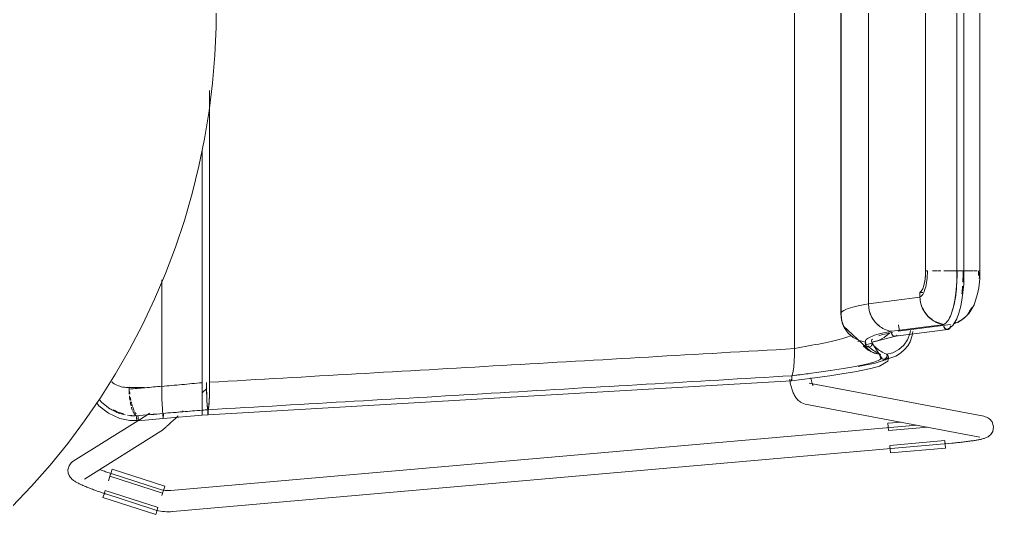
# Model space of a CAD drawing. Header units: millimetres. Extents: x 79795 to 317870, y -36033 to 97293.
# Drawn here: x 157570 to 158124, y 31024 to 31306 of the extents above; entities that cross this region are included whole.
import ezdxf

# ---------------------------------------------------------------- set-up
doc = ezdxf.new("R2010")
doc.units = ezdxf.units.MM
doc.header["$MEASUREMENT"] = 0
doc.layers.add('I-FURN', color=8, linetype='CONTINUOUS', lineweight=9)

msp = doc.modelspace()

# ---------------------------------------------------------------- linework, layer by layer
at = {"layer": 'I-FURN'}
for p, q in [((158010.79, 31118.45), (158010.79, 31501.85)), ((158010.79, 31501.85), (158010.79, 31118.45)), ((158037.14, 31482.01), (158037.14, 31177.21)), ((158037.29, 31137.76), (158037.29, 31482.55)), ((158037.29, 31482.55), (158037.29, 31137.76)), ((158052.89, 31143.8), (158052.89, 31476.51)), ((158052.89, 31476.51), (158052.89, 31143.8)), ((158085.35, 31457.58), (158085.35, 31162.73)), ((158085.41, 31162.73), (158085.41, 31457.58)), ((158103.25, 31457.58), (158103.25, 31162.73)), ((158107.22, 31162.73), (158107.22, 31457.58)), ((158116.25, 31162.73), (158116.25, 31457.58)), ((157681.66, 31301.52), (157681.75, 31310.15)), ((157680.99, 31285.53), (157681.66, 31301.52)), ((157679.69, 31269.59), (157680.99, 31285.53)), ((157677.75, 31253.71), (157679.69, 31269.59)), ((157678.05, 31099.2), (157678.05, 31265.47)), ((157678.05, 31265.47), (157678.05, 31099.2)), ((157675.17, 31237.91), (157677.75, 31253.71)), ((157671.97, 31222.24), (157675.17, 31237.91)), ((157673.74, 31098.94), (157673.74, 31231.77)), ((157673.74, 31231.77), (157673.74, 31098.94)), ((157668.14, 31206.71), (157671.97, 31222.24)), ((157663.7, 31191.34), (157668.14, 31206.71)), ((157658.64, 31176.16), (157663.7, 31191.34)), ((157652.98, 31161.19), (157658.64, 31176.16)), ((158037.14, 31177.21), (158037.14, 31138.3)), ((158085.35, 31162.73), (158085.25, 31159.69)), ((158091.73, 31162.73), (158089.27, 31162.73)), ((158094.09, 31162.73), (158092.25, 31162.73)), ((158099.28, 31162.73), (158095.72, 31162.73)), ((158099.47, 31162.73), (158103.28, 31162.73)), ((158103.28, 31162.73), (158099.47, 31162.73)), ((158103.18, 31156.5), (158103.25, 31162.73)), ((158103.37, 31162.73), (158103.59, 31162.73)), ((158107.22, 31162.73), (158103.37, 31162.73)), ((158103.59, 31162.73), (158103.92, 31162.73)), ((158103.92, 31162.73), (158104.34, 31162.73)), ((158104.34, 31162.73), (158104.81, 31162.73)), ((158104.81, 31162.73), (158105.31, 31162.73)), ((158105.31, 31162.73), (158105.8, 31162.73)), ((158105.8, 31162.73), (158106.26, 31162.73)), ((158106.26, 31162.73), (158106.65, 31162.73)), ((158106.65, 31162.73), (158106.95, 31162.73)), ((158106.95, 31162.73), (158107.15, 31162.73)), ((158106.97, 31162.73), (158110, 31162.73)), ((158109.99, 31162.73), (158106.97, 31162.73)), ((158107.07, 31155.17), (158107.22, 31162.73)), ((158107.15, 31162.73), (158107.22, 31162.73)), ((158112.73, 31162.73), (158110.16, 31162.73)), ((158114.76, 31162.73), (158113.01, 31162.73)), ((158116.24, 31162.73), (158115.95, 31162.73)), ((158116.08, 31162.73), (158116.25, 31162.73)), ((158116.17, 31158.21), (158116.25, 31162.73)), ((157646.72, 31146.47), (157652.98, 31161.19)), ((157650.77, 31157.55), (157650.77, 31096.99)), ((157650.77, 31096.99), (157650.77, 31157.55)), ((158084.93, 31156.84), (158084.42, 31154.35)), ((158085.25, 31159.69), (158084.93, 31156.84)), ((158102.64, 31149.94), (158103.18, 31156.5)), ((158115.65, 31153), (158116.17, 31158.21)), ((158082.96, 31151.01), (158082.1, 31150.37)), ((158083.75, 31152.36), (158082.96, 31151.01)), ((158084.42, 31154.35), (158083.75, 31152.36)), ((158106.27, 31147.28), (158107.07, 31155.17)), ((158115, 31149.5), (158115.65, 31153)), ((157639.89, 31132), (157646.72, 31146.47)), ((158082.16, 31147.66), (158052.89, 31143.8)), ((158082.1, 31150.37), (158083.76, 31150.37)), ((158082.1, 31150.37), (158082.16, 31147.66)), ((158101.08, 31141.49), (158102.05, 31145.93)), ((158102.05, 31145.93), (158102.64, 31149.94)), ((158105.4, 31142.56), (158106.27, 31147.28)), ((158112.98, 31143.35), (158115, 31149.5)), ((158052.89, 31143.8), (158053.36, 31140.03)), ((158053.36, 31140.03), (158054.68, 31136.48)), ((158099.99, 31138.06), (158101.08, 31141.49)), ((158104.32, 31138.52), (158105.4, 31142.56)), ((158110.11, 31138.64), (158112.98, 31143.35)), ((158037.58, 31134.55), (158037.14, 31138.3)), ((158037.77, 31133.97), (158037.29, 31137.76)), ((158037.29, 31137.76), (158037.76, 31133.97)), ((158039.3, 31130.09), (158037.58, 31134.55)), ((158054.68, 31136.48), (158056.76, 31133.37)), ((158100.83, 31131.52), (158103.13, 31135.35)), ((158103.13, 31135.35), (158104.32, 31138.52)), ((158103.94, 31133.66), (158106.21, 31134.99)), ((158106.21, 31134.99), (158108.28, 31136.66)), ((158108.28, 31136.66), (158110.11, 31138.64)), ((157632.48, 31117.82), (157639.89, 31132)), ((158037.76, 31133.97), (158039.12, 31130.4)), ((158039.13, 31130.4), (158037.77, 31133.97)), ((158038.71, 31131.19), (158038, 31133.11)), ((158054.4, 31116.58), (158038.71, 31131.19)), ((158039.12, 31130.4), (158041.3, 31127.26)), ((158041.3, 31127.27), (158039.13, 31130.4)), ((158056.76, 31133.37), (158059.5, 31130.88)), ((158066.26, 31128.25), (158095.96, 31132.09)), ((158097.95, 31129.27), (158068.17, 31125.42)), ((158099.5, 31132.11), (158069.81, 31128.27)), ((158070.59, 31128.39), (158069.9, 31131.88)), ((158076.87, 31128.62), (158076.5, 31126.88)), ((158076.51, 31126.87), (158076.87, 31128.61)), ((158093.54, 31131.34), (158095.97, 31131.66)), ((158098.44, 31129.63), (158100.83, 31131.52)), ((158044.18, 31124.76), (158041.3, 31127.27)), ((158041.3, 31127.26), (158044.17, 31124.76)), ((158044.17, 31124.76), (158047.56, 31123)), ((158047.56, 31123.01), (158044.18, 31124.76)), ((158047.56, 31123), (158051.28, 31122.11)), ((158051.31, 31120.3), (158051.26, 31123.18)), ((158054.79, 31122.11), (158058.5, 31123)), ((158068.25, 31125.43), (158056.63, 31122.47)), ((158058.5, 31123), (158061.9, 31124.76)), ((158061.9, 31124.76), (158064.77, 31127.26)), ((158066.11, 31127.78), (158066.07, 31127.28)), ((158066.07, 31127.28), (158066.15, 31126.79)), ((158066.15, 31126.79), (158066.34, 31126.34)), ((158066.34, 31126.34), (158066.64, 31125.96)), ((158066.64, 31125.96), (158067.03, 31125.66)), ((158067.03, 31125.66), (158067.47, 31125.47)), ((158067.47, 31125.47), (158067.94, 31125.41)), ((158067.94, 31125.41), (158068.41, 31125.47)), ((158068.41, 31125.47), (158068.85, 31125.66)), ((158068.85, 31125.66), (158069.23, 31125.95)), ((158072.93, 31120.28), (158075.11, 31123.36)), ((158075.11, 31123.36), (158076.51, 31126.87)), ((158076.55, 31122.28), (158077.84, 31125.88)), ((158077.84, 31125.88), (158078.14, 31128.15)), ((157624.5, 31103.95), (157632.48, 31117.82)), ((158010.73, 31114.69), (158010.79, 31118.45)), ((158010.79, 31118.38), (158010.73, 31114.68)), ((158052.73, 31117.53), (158049.89, 31119.93)), ((158049.89, 31119.93), (158052.73, 31117.52)), ((158051.08, 31121.14), (158051.12, 31121.64)), ((158051.12, 31121.64), (158051.08, 31121.14)), ((158051.16, 31120.65), (158051.08, 31121.14)), ((158051.08, 31121.14), (158051.16, 31120.65)), ((158051.12, 31121.64), (158051.28, 31122.11)), ((158051.28, 31122.11), (158051.12, 31121.64)), ((158051.36, 31120.2), (158051.16, 31120.65)), ((158051.16, 31120.65), (158051.36, 31120.2)), ((158051.18, 31120.6), (158055.07, 31121.43)), ((158051.68, 31119.82), (158051.36, 31120.2)), ((158051.36, 31120.2), (158051.68, 31119.82)), ((158052.08, 31119.53), (158051.68, 31119.82)), ((158051.68, 31119.82), (158052.08, 31119.52)), ((158052.54, 31119.34), (158052.08, 31119.53)), ((158052.08, 31119.52), (158052.54, 31119.33)), ((158053.03, 31119.27), (158052.54, 31119.34)), ((158052.54, 31119.33), (158053.03, 31119.27)), ((158056.06, 31115.89), (158052.73, 31117.53)), ((158052.73, 31117.52), (158056.05, 31115.88)), ((158053.52, 31119.34), (158053.03, 31119.27)), ((158053.03, 31119.27), (158053.52, 31119.33)), ((158053.98, 31119.53), (158053.52, 31119.34)), ((158053.52, 31119.33), (158053.98, 31119.52)), ((158054.39, 31119.82), (158053.98, 31119.53)), ((158053.98, 31119.52), (158054.39, 31119.82)), ((158054.7, 31120.2), (158054.39, 31119.82)), ((158054.39, 31119.82), (158054.7, 31120.2)), ((158054.9, 31120.65), (158054.7, 31120.2)), ((158054.7, 31120.2), (158054.9, 31120.65)), ((158056.63, 31122.47), (158054.77, 31122.14)), ((158054.78, 31122.11), (158054.95, 31121.64)), ((158054.95, 31121.64), (158054.79, 31122.11)), ((158060.6, 31112.47), (158054.89, 31121.86)), ((158054.98, 31121.14), (158054.9, 31120.65)), ((158054.9, 31120.65), (158054.99, 31121.14)), ((158054.95, 31121.64), (158054.98, 31121.14)), ((158054.99, 31121.14), (158054.95, 31121.64)), ((158066.79, 31116.05), (158070.11, 31117.79)), ((158070.11, 31117.79), (158072.93, 31120.28)), ((158071.19, 31115.85), (158073.43, 31117.84)), ((158073.43, 31117.84), (158075.21, 31120.01)), ((158075.21, 31120.01), (158076.55, 31122.28)), ((158010.73, 31114.62), (158010.57, 31111.15)), ((158010.58, 31111.15), (158010.73, 31114.69)), ((158056.05, 31115.88), (158059.67, 31115.1)), ((158059.67, 31115.1), (158056.06, 31115.89)), ((158056.65, 31110.05), (158068.36, 31114.04)), ((158059.49, 31114.13), (158059.52, 31114.63)), ((158059.52, 31114.63), (158059.49, 31114.13)), ((158059.58, 31113.64), (158059.49, 31114.13)), ((158059.49, 31114.13), (158059.58, 31113.63)), ((158059.52, 31114.63), (158059.67, 31115.1)), ((158059.67, 31115.1), (158059.52, 31114.63)), ((158059.79, 31113.19), (158059.58, 31113.64)), ((158059.58, 31113.63), (158059.78, 31113.18)), ((158059.78, 31113.18), (158060.1, 31112.8)), ((158060.1, 31112.81), (158059.79, 31113.19)), ((158060.51, 31112.52), (158060.1, 31112.81)), ((158060.1, 31112.8), (158060.51, 31112.52)), ((158060.97, 31112.34), (158060.51, 31112.52)), ((158060.51, 31112.52), (158060.97, 31112.33)), ((158061.45, 31112.28), (158060.97, 31112.34)), ((158060.97, 31112.33), (158061.45, 31112.27)), ((158061.94, 31112.35), (158061.45, 31112.28)), ((158061.45, 31112.27), (158061.94, 31112.35)), ((158062.39, 31112.55), (158061.94, 31112.35)), ((158061.94, 31112.35), (158062.39, 31112.54)), ((158062.78, 31112.85), (158062.39, 31112.55)), ((158062.39, 31112.54), (158062.79, 31112.84)), ((158063.09, 31113.23), (158062.78, 31112.85)), ((158062.79, 31112.84), (158063.09, 31113.23)), ((158063.28, 31113.69), (158063.09, 31113.23)), ((158063.09, 31113.23), (158063.29, 31113.69)), ((158063.94, 31115.27), (158063.15, 31115.15)), ((158063.15, 31115.15), (158063.32, 31114.68)), ((158063.16, 31115.15), (158066.79, 31116.05)), ((158063.32, 31114.68), (158063.16, 31115.15)), ((158063.36, 31114.18), (158063.28, 31113.69)), ((158063.29, 31113.69), (158063.36, 31114.18)), ((158063.84, 31111.14), (158064.37, 31113.33)), ((158064.37, 31113.33), (158064.08, 31114.24)), ((158068.36, 31114.04), (158071.19, 31115.85)), ((158010.02, 31105.55), (158010.34, 31108.05)), ((158010.33, 31108.01), (158010.02, 31105.55)), ((158010.34, 31108.05), (158010.58, 31111.15)), ((158010.57, 31111.1), (158010.34, 31108.04)), ((158045.19, 31105.16), (158054.21, 31106.97)), ((158046.98, 31108.14), (158056.65, 31110.05)), ((158054.21, 31106.97), (158059.2, 31108.37)), ((158059.2, 31108.37), (158063.84, 31111.14)), ((157615.98, 31090.41), (157624.5, 31103.95)), ((158008.16, 31100.14), (158008.04, 31100.85)), ((158008.89, 31100.95), (158008.92, 31100.58)), ((158008.92, 31100.57), (158008.89, 31100.95)), ((158009.07, 31100.04), (158020.93, 31101.59)), ((158009.22, 31100.6), (158009.25, 31100.99)), ((158009.25, 31100.98), (158009.22, 31100.6)), ((158009.25, 31100.99), (158009.27, 31101.44)), ((158009.27, 31101.44), (158009.25, 31100.98)), ((158009.26, 31102.9), (158009.66, 31103.81)), ((158009.66, 31103.81), (158009.26, 31102.9)), ((158009.28, 31102.43), (158009.26, 31102.9)), ((158009.26, 31102.9), (158009.28, 31102.43)), ((158009.27, 31101.44), (158009.28, 31101.94)), ((158009.28, 31101.93), (158009.27, 31101.44)), ((158009.28, 31101.94), (158009.28, 31102.43)), ((158009.28, 31102.43), (158009.28, 31101.93)), ((158009.66, 31103.81), (158010.02, 31105.55)), ((158010.02, 31105.54), (158009.66, 31103.81)), ((158020.17, 31101.18), (158020.08, 31101.68)), ((158020.28, 31100.71), (158020.17, 31101.18)), ((158020.93, 31101.59), (158030.85, 31102.95)), ((158030.85, 31102.95), (158038.87, 31104.13)), ((158038.87, 31104.13), (158045.19, 31105.16)), ((157630.98, 31096.29), (157640.73, 31096.29)), ((157632.22, 31095.3), (157632.22, 31096.34)), ((157650.77, 31096.99), (157650.8, 31093.23)), ((157650.8, 31093.23), (157650.77, 31096.87)), ((157673.74, 31095.15), (157673.74, 31098.94)), ((157673.74, 31098.94), (157673.74, 31095.15)), ((157673.74, 31093.14), (157676.41, 31095.71)), ((157676.27, 31099.09), (157676.29, 31095.41)), ((157676.29, 31095.41), (157676.37, 31091.86)), ((158009.07, 31100.04), (157677.16, 31080.75)), ((157677.95, 31091.85), (157678.03, 31095.42)), ((157678.03, 31095.42), (157678.05, 31099.2)), ((158008.29, 31099.45), (158008.16, 31100.14)), ((158008.42, 31098.77), (158008.29, 31099.45)), ((158008.56, 31098.1), (158008.42, 31098.77)), ((158008.72, 31097.44), (158008.56, 31098.1)), ((158008.88, 31096.8), (158008.72, 31097.44)), ((158009.05, 31096.17), (158008.88, 31096.8)), ((158008.92, 31100.58), (158008.97, 31100.29)), ((158008.97, 31100.28), (158008.92, 31100.57)), ((158009.02, 31100.1), (158009.07, 31100.04)), ((158009.07, 31100.04), (158009.02, 31100.1)), ((158009.23, 31095.55), (158009.05, 31096.17)), ((158009.17, 31100.3), (158009.22, 31100.6)), ((158009.22, 31100.6), (158009.17, 31100.3)), ((158009.43, 31094.95), (158009.23, 31095.55)), ((158118.44, 31079.82), (158019.15, 31098.64)), ((158020.38, 31100.27), (158020.28, 31100.71)), ((158020.49, 31099.85), (158020.38, 31100.27)), ((158020.59, 31099.45), (158020.49, 31099.85)), ((158020.7, 31099.09), (158020.59, 31099.45)), ((158020.81, 31098.75), (158020.7, 31099.09)), ((158020.91, 31098.45), (158020.81, 31098.75)), ((158021.02, 31098.18), (158020.91, 31098.45)), ((158021.11, 31097.95), (158021.02, 31098.18)), ((158021.2, 31097.75), (158021.11, 31097.95)), ((158021.27, 31097.6), (158021.2, 31097.75)), ((158021.32, 31097.51), (158021.27, 31097.6)), ((158021.36, 31097.44), (158021.32, 31097.51)), ((158021.38, 31097.42), (158021.36, 31097.44)), ((157606.93, 31077.22), (157615.98, 31090.41)), ((157650.87, 31089.7), (157650.8, 31093.14)), ((157650.8, 31093.13), (157650.87, 31089.7)), ((157673.74, 31091.58), (157673.74, 31095.15)), ((157673.74, 31095.15), (157673.74, 31091.58)), ((157673.75, 31088.45), (157673.74, 31091.58)), ((157673.74, 31091.58), (157673.75, 31088.45)), ((157673.86, 31095.15), (157673.86, 31091.59)), ((157673.86, 31091.59), (157673.86, 31095.15)), ((157676.37, 31091.86), (157676.49, 31088.74)), ((157677.83, 31088.72), (157677.95, 31091.85)), ((158009.63, 31094.36), (158009.43, 31094.95)), ((158009.85, 31093.78), (158009.63, 31094.36)), ((158010.09, 31093.2), (158009.85, 31093.78)), ((158010.34, 31092.64), (158010.09, 31093.2)), ((158010.61, 31092.09), (158010.34, 31092.64)), ((158010.9, 31091.56), (158010.61, 31092.09)), ((158011.23, 31091.02), (158010.9, 31091.56)), ((158011.58, 31090.48), (158011.23, 31091.02)), ((158011.99, 31089.95), (158011.58, 31090.48)), ((158012.44, 31089.42), (158011.99, 31089.95)), ((157613.65, 31087.63), (157615.05, 31085.88)), ((157615.05, 31085.88), (157620.58, 31081.55)), ((157615.44, 31089.15), (157616.71, 31087.62)), ((157616.71, 31087.62), (157621.29, 31084.12)), ((157650.87, 31089.7), (157650.98, 31086.6)), ((157650.98, 31086.6), (157650.87, 31089.63)), ((157650.98, 31086.6), (157651.14, 31084.12)), ((157651.14, 31084.12), (157650.99, 31086.56)), ((157673.76, 31085.95), (157673.75, 31088.45)), ((157673.75, 31088.45), (157673.76, 31085.95)), ((157673.76, 31085.95), (157673.78, 31084.2)), ((157673.78, 31084.2), (157673.76, 31085.94)), ((157673.79, 31083.31), (157673.78, 31084.2)), ((157673.84, 31085.97), (157673.82, 31084.22)), ((157673.82, 31084.21), (157673.84, 31085.96)), ((157673.85, 31088.47), (157673.84, 31085.97)), ((157673.84, 31085.96), (157673.85, 31088.46)), ((157676.49, 31088.74), (157676.66, 31086.24)), ((157676.66, 31086.24), (157676.85, 31084.49)), ((157676.85, 31084.49), (157677.06, 31083.59)), ((157677.26, 31083.58), (157677.47, 31084.47)), ((157677.47, 31084.47), (157677.66, 31086.22)), ((157677.66, 31086.22), (157677.83, 31088.72)), ((158012.96, 31088.9), (158012.44, 31089.42)), ((158013.55, 31088.39), (158012.96, 31088.9)), ((158014.24, 31087.9), (158013.55, 31088.39)), ((158015.03, 31087.47), (158014.24, 31087.9)), ((158015.93, 31087.1), (158015.03, 31087.47)), ((158016.92, 31086.84), (158015.93, 31087.1)), ((158016.92, 31086.84), (158116.21, 31068.03)), ((157620.58, 31081.55), (157626.89, 31078.65)), ((157621.29, 31084.12), (157624.97, 31082.21)), ((157643.96, 31081.57), (157637.51, 31077.53)), ((157651.14, 31084.12), (157651.31, 31082.39)), ((157651.31, 31082.39), (157651.14, 31084.1)), ((157651.31, 31082.39), (157651.51, 31081.49)), ((157651.51, 31081.5), (157651.31, 31082.38)), ((157651.5, 31081.03), (157651.51, 31081.5)), ((157651.51, 31081.49), (157651.5, 31081.02)), ((157651.5, 31080.53), (157651.5, 31081.03)), ((157651.5, 31081.02), (157651.5, 31080.53)), ((157651.5, 31080.53), (157651.5, 31080.04)), ((157651.5, 31080.04), (157651.5, 31080.53)), ((157651.5, 31080.04), (157651.51, 31079.58)), ((157651.51, 31079.59), (157651.5, 31080.04)), ((157651.53, 31079.2), (157651.51, 31079.59)), ((157651.51, 31079.58), (157651.53, 31079.2)), ((157651.53, 31079.2), (157651.55, 31078.9)), ((157651.55, 31078.91), (157651.53, 31079.2)), ((157651.55, 31078.9), (157651.57, 31078.71)), ((157651.6, 31078.65), (157651.57, 31078.72)), ((157651.57, 31078.71), (157651.6, 31078.64)), ((157673.8, 31080.47), (157651.6, 31078.65)), ((157651.6, 31078.64), (157651.63, 31078.71)), ((157651.63, 31078.71), (157651.6, 31078.65)), ((157651.63, 31078.71), (157651.65, 31078.9)), ((157651.65, 31078.9), (157651.63, 31078.71)), ((157651.65, 31078.9), (157651.67, 31079.19)), ((157651.67, 31079.19), (157651.65, 31078.9)), ((157651.7, 31081.01), (157651.69, 31081.48)), ((157651.69, 31081.48), (157651.7, 31081.01)), ((157651.7, 31080.03), (157651.69, 31079.57)), ((157651.69, 31079.57), (157651.7, 31080.02)), ((157651.7, 31080.51), (157651.7, 31081.01)), ((157651.7, 31081.01), (157651.7, 31080.52)), ((157651.7, 31080.52), (157651.7, 31080.03)), ((157651.7, 31080.02), (157651.7, 31080.51)), ((157658.18, 31078.24), (157658.64, 31078.67)), ((157658.64, 31078.67), (157659.11, 31079.12)), ((157659.11, 31079.12), (157659.59, 31079.56)), ((157659.59, 31079.56), (157660.07, 31080.02)), ((157662.56, 31082.38), (157663.06, 31082.86)), ((157673.78, 31084.2), (157673.79, 31083.31)), ((157673.79, 31082.84), (157673.79, 31083.31)), ((157673.79, 31083.31), (157673.79, 31082.84)), ((157673.79, 31082.35), (157673.79, 31082.84)), ((157673.79, 31082.84), (157673.79, 31082.34)), ((157673.79, 31081.86), (157673.79, 31082.35)), ((157673.79, 31082.34), (157673.79, 31081.85)), ((157673.79, 31081.4), (157673.79, 31081.86)), ((157673.79, 31081.85), (157673.79, 31081.4)), ((157673.8, 31081.02), (157673.79, 31081.4)), ((157673.79, 31081.4), (157673.8, 31081.02)), ((157673.81, 31081.03), (157673.8, 31080.73)), ((157673.8, 31080.73), (157673.8, 31081.02)), ((157673.8, 31081.02), (157673.8, 31080.73)), ((157673.8, 31080.73), (157673.81, 31081.02)), ((157673.8, 31080.48), (157677.16, 31080.74)), ((157673.8, 31080.73), (157673.8, 31080.54)), ((157673.8, 31080.54), (157673.8, 31080.73)), ((157673.8, 31080.73), (157673.8, 31080.54)), ((157673.8, 31080.54), (157673.8, 31080.73)), ((157673.8, 31080.54), (157673.8, 31080.48)), ((157673.8, 31080.48), (157673.8, 31080.54)), ((157673.8, 31080.54), (157673.8, 31080.47)), ((157673.8, 31080.47), (157673.8, 31080.54)), ((157673.81, 31083.32), (157673.81, 31082.85)), ((157673.81, 31082.85), (157673.81, 31083.32)), ((157673.81, 31082.85), (157673.81, 31082.35)), ((157673.81, 31082.35), (157673.81, 31082.85)), ((157673.81, 31082.35), (157673.81, 31081.86)), ((157673.81, 31081.86), (157673.81, 31082.35)), ((157673.81, 31081.86), (157673.81, 31081.41)), ((157673.81, 31081.41), (157673.81, 31081.86)), ((157673.81, 31081.41), (157673.81, 31081.03)), ((157673.81, 31081.02), (157673.81, 31081.41)), ((157677.06, 31083.59), (157677.05, 31083.12)), ((157677.05, 31083.12), (157677.05, 31082.62)), ((157677.05, 31082.62), (157677.05, 31082.13)), ((157677.05, 31082.13), (157677.06, 31081.68)), ((157677.06, 31081.68), (157677.08, 31081.3)), ((157677.08, 31081.3), (157677.11, 31081.01)), ((157677.11, 31081.01), (157677.13, 31080.82)), ((157677.13, 31080.82), (157677.16, 31080.75)), ((157677.16, 31080.75), (157677.19, 31080.81)), ((157677.19, 31080.81), (157677.21, 31081)), ((157677.21, 31081), (157677.24, 31081.29)), ((157677.24, 31081.29), (157677.25, 31081.68)), ((157677.25, 31081.68), (157677.27, 31082.13)), ((157677.27, 31083.11), (157677.26, 31083.58)), ((157677.27, 31082.62), (157677.27, 31083.11)), ((157677.27, 31082.13), (157677.27, 31082.62)), ((158118.86, 31079.73), (158118.44, 31079.82)), ((158119.37, 31079.6), (158118.86, 31079.73)), ((158119.99, 31079.38), (158119.37, 31079.6)), ((158120.79, 31079.01), (158119.99, 31079.38)), ((158121.88, 31078.26), (158120.79, 31079.01)), ((157597.36, 31064.4), (157606.93, 31077.22)), ((157637.14, 31077.29), (157600.38, 31054.26)), ((157626.89, 31078.65), (157632.54, 31077.43)), ((157632.54, 31077.43), (157638, 31077.35)), ((157651.6, 31078.64), (157637.11, 31077.22)), ((157652.31, 31072.93), (157652.58, 31073.16)), ((157652.58, 31073.16), (157652.86, 31073.4)), ((157652.86, 31073.4), (157653.15, 31073.66)), ((157653.15, 31073.66), (157653.46, 31073.93)), ((157653.46, 31073.93), (157653.78, 31074.22)), ((157653.78, 31074.22), (157654.12, 31074.52)), ((157654.12, 31074.52), (157654.47, 31074.83)), ((157654.47, 31074.83), (157654.84, 31075.16)), ((157654.84, 31075.16), (157655.21, 31075.51)), ((157655.21, 31075.51), (157655.6, 31075.86)), ((157655.6, 31075.86), (157656.01, 31076.23)), ((158080.33, 31074.84), (157655.99, 31037.56)), ((157656.01, 31076.23), (157656.42, 31076.61)), ((157656.42, 31076.61), (157656.84, 31077)), ((157656.84, 31077), (157657.28, 31077.41)), ((157657.28, 31077.41), (157657.72, 31077.82)), ((157657.72, 31077.82), (157658.18, 31078.24)), ((158071.75, 31076.58), (158063.85, 31075.89)), ((158064.03, 31073.84), (158063.85, 31075.89)), ((158064.21, 31071.78), (158064.03, 31073.84)), ((158064.23, 31071.66), (158086.71, 31073.63)), ((158123.2, 31076.68), (158121.88, 31078.26)), ((158123.2, 31076.68), (158124.03, 31073.93)), ((158124.03, 31073.93), (158123.55, 31071.17)), ((157606.75, 31044.09), (157650.33, 31071.4)), ((157650.33, 31071.4), (157650.66, 31071.61)), ((157650.66, 31071.61), (157650.91, 31071.79)), ((157650.91, 31071.79), (157651.14, 31071.97)), ((157651.14, 31071.97), (157651.36, 31072.14)), ((157651.36, 31072.14), (157651.59, 31072.32)), ((157651.59, 31072.32), (157651.82, 31072.51)), ((157651.82, 31072.51), (157652.06, 31072.71)), ((157652.06, 31072.71), (157652.31, 31072.93)), ((158119.86, 31067.67), (158119.43, 31067.5)), ((158120.34, 31067.88), (158119.86, 31067.67)), ((158120.9, 31068.18), (158120.34, 31067.88)), ((158121.6, 31068.66), (158120.9, 31068.18)), ((158122.51, 31069.52), (158121.6, 31068.66)), ((158123.55, 31071.17), (158122.51, 31069.52)), ((157587.28, 31051.98), (157597.36, 31064.4)), ((157657.04, 31025.6), (158100.36, 31064.55)), ((158096.38, 31065.97), (158064.97, 31063.21)), ((158065.16, 31061.02), (158064.98, 31063.09)), ((158096.39, 31065.84), (158096.57, 31063.78)), ((158096.57, 31063.78), (158096.75, 31061.74)), ((158100.52, 31064.57), (158100.36, 31064.55)), ((158101.27, 31064.63), (158100.52, 31064.57)), ((158102.02, 31064.7), (158101.27, 31064.63)), ((158102.77, 31064.78), (158102.02, 31064.7)), ((158103.51, 31064.85), (158102.77, 31064.78)), ((158104.25, 31064.93), (158103.51, 31064.85)), ((158104.98, 31065), (158104.25, 31064.93)), ((158105.71, 31065.08), (158104.98, 31065)), ((158106.43, 31065.16), (158105.71, 31065.08)), ((158107.14, 31065.25), (158106.43, 31065.16)), ((158107.83, 31065.33), (158107.14, 31065.25)), ((158108.52, 31065.42), (158107.83, 31065.33)), ((158109.2, 31065.5), (158108.52, 31065.42)), ((158109.86, 31065.59), (158109.2, 31065.5)), ((158110.51, 31065.68), (158109.86, 31065.59)), ((158111.14, 31065.77), (158110.51, 31065.68)), ((158111.76, 31065.86), (158111.14, 31065.77)), ((158112.37, 31065.95), (158111.76, 31065.86)), ((158112.95, 31066.04), (158112.37, 31065.95)), ((158113.52, 31066.14), (158112.95, 31066.04)), ((158114.07, 31066.23), (158113.52, 31066.14)), ((158114.6, 31066.32), (158114.07, 31066.23)), ((158115.12, 31066.42), (158114.6, 31066.32)), ((158115.62, 31066.51), (158115.12, 31066.42)), ((158116.09, 31066.61), (158115.62, 31066.51)), ((158116.55, 31066.7), (158116.09, 31066.61)), ((158117, 31066.8), (158116.55, 31066.7)), ((158117.42, 31066.9), (158117, 31066.8)), ((158117.84, 31067.01), (158117.42, 31066.9)), ((158118.24, 31067.12), (158117.84, 31067.01)), ((158118.63, 31067.23), (158118.24, 31067.12)), ((158119.03, 31067.35), (158118.63, 31067.23)), ((158119.43, 31067.5), (158119.03, 31067.35)), ((158065.34, 31058.98), (158065.16, 31061.02)), ((158096.75, 31061.74), (158065.34, 31058.98)), ((157576.71, 31039.97), (157587.28, 31051.98)), ((157598.03, 31051.63), (157597.44, 31049.41)), ((157599.25, 31053.37), (157598.03, 31051.63)), ((157599.25, 31053.37), (157600.38, 31054.26)), ((157597.44, 31049.41), (157597.62, 31047.43)), ((157597.62, 31047.43), (157598.14, 31046.05)), ((157598.14, 31046.05), (157598.71, 31045.14)), ((157615.44, 31049.53), (157615.63, 31049.46)), ((157615.63, 31049.46), (157616.26, 31049.22)), ((157616.26, 31049.22), (157616.89, 31048.99)), ((157616.89, 31048.99), (157617.54, 31048.75)), ((157617.54, 31048.75), (157618.2, 31048.52)), ((157618.2, 31048.52), (157618.86, 31048.28)), ((157618.86, 31048.28), (157619.54, 31048.05)), ((157619.54, 31048.05), (157620.21, 31047.81)), ((157620.21, 31047.81), (157620.9, 31047.58)), ((157621.23, 31045.59), (157620.42, 31043.11)), ((157620.9, 31047.58), (157621.59, 31047.35)), ((157621.26, 31045.69), (157651.26, 31036)), ((157621.29, 31045.81), (157621.93, 31047.78)), ((157621.59, 31047.35), (157622.28, 31047.12)), ((157621.93, 31047.78), (157622.56, 31049.73)), ((157622.28, 31047.12), (157622.61, 31047.01)), ((157652.57, 31040.04), (157622.56, 31049.73)), ((157649.43, 31038.3), (157622.61, 31047.01)), ((157565.67, 31028.39), (157576.71, 31039.97)), ((157598.71, 31045.14), (157599.22, 31044.51)), ((157599.22, 31044.51), (157599.69, 31044.05)), ((157599.69, 31044.05), (157600.12, 31043.68)), ((157600.12, 31043.68), (157600.52, 31043.36)), ((157600.52, 31043.36), (157600.91, 31043.09)), ((157600.91, 31043.09), (157601.3, 31042.83)), ((157601.3, 31042.83), (157601.69, 31042.59)), ((157601.69, 31042.59), (157602.09, 31042.35)), ((157602.09, 31042.35), (157602.5, 31042.12)), ((157602.5, 31042.12), (157602.92, 31041.89)), ((157602.92, 31041.89), (157603.36, 31041.67)), ((157603.36, 31041.67), (157603.82, 31041.44)), ((157603.82, 31041.44), (157604.29, 31041.2)), ((157604.29, 31041.2), (157604.79, 31040.97)), ((157604.79, 31040.97), (157605.29, 31040.74)), ((157605.29, 31040.74), (157605.82, 31040.5)), ((157605.82, 31040.5), (157606.37, 31040.26)), ((157606.37, 31040.26), (157606.93, 31040.02)), ((157606.93, 31040.02), (157607.51, 31039.77)), ((157652.57, 31040.04), (157651.94, 31038.09)), ((157607.51, 31039.77), (157608.1, 31039.52)), ((157608.1, 31039.52), (157608.71, 31039.28)), ((157608.71, 31039.28), (157609.34, 31039.02)), ((157609.34, 31039.02), (157609.98, 31038.77)), ((157609.98, 31038.77), (157610.63, 31038.52)), ((157610.63, 31038.52), (157611.3, 31038.27)), ((157611.3, 31038.27), (157611.98, 31038.01)), ((157611.98, 31038.01), (157612.66, 31037.76)), ((157612.66, 31037.76), (157613.36, 31037.5)), ((157613.36, 31037.5), (157614.07, 31037.25)), ((157614.07, 31037.25), (157614.79, 31036.99)), ((157614.79, 31036.99), (157615.51, 31036.74)), ((157615.51, 31036.74), (157616.24, 31036.49)), ((157616.24, 31036.49), (157616.97, 31036.24)), ((157616.97, 31036.24), (157617.71, 31035.99)), ((157617.35, 31033.58), (157617.98, 31035.53)), ((157617.71, 31035.99), (157618.45, 31035.75)), ((157617.98, 31035.53), (157618.61, 31037.5)), ((157618.45, 31035.75), (157618.9, 31035.6)), ((157648.66, 31027.93), (157618.65, 31037.62)), ((157618.9, 31035.6), (157645.72, 31026.89)), ((157649.45, 31038.29), (157649.43, 31038.3)), ((157650.08, 31038.1), (157649.45, 31038.29)), ((157650.72, 31037.94), (157650.08, 31038.1)), ((157651.37, 31037.8), (157650.72, 31037.94)), ((157651.23, 31035.9), (157650.86, 31034.74)), ((157651.94, 31038.09), (157651.3, 31036.12)), ((157652.02, 31037.68), (157651.37, 31037.8)), ((157652.68, 31037.6), (157652.02, 31037.68)), ((157653.34, 31037.54), (157652.68, 31037.6)), ((157654, 31037.5), (157653.34, 31037.54)), ((157654.66, 31037.49), (157654, 31037.5)), ((157655.33, 31037.51), (157654.66, 31037.49)), ((157655.99, 31037.56), (157655.33, 31037.51)), ((157647.35, 31023.89), (157617.35, 31033.58)), ((157645.72, 31026.89), (157646.81, 31026.56)), ((157646.81, 31026.56), (157647.92, 31026.27)), ((157647.98, 31025.84), (157647.35, 31023.89)), ((157647.92, 31026.27), (157649.03, 31026.03)), ((157648.62, 31027.81), (157647.98, 31025.84)), ((157649.03, 31026.03), (157650.16, 31025.83)), ((157650.16, 31025.83), (157651.29, 31025.68)), ((157651.29, 31025.68), (157652.43, 31025.57)), ((157652.43, 31025.57), (157653.57, 31025.51)), ((157653.57, 31025.51), (157654.71, 31025.49)), ((157654.71, 31025.49), (157655.85, 31025.52)), ((157655.85, 31025.52), (157656.99, 31025.6)), ((157656.99, 31025.6), (157657.04, 31025.6))]:
    msp.add_line(p, q, dxfattribs=at)
for centre, major_axis, ratio, start_param, end_param in [((158100.5, 31162.73), (-15.75, 0), 0.000004, 0.290246, 0.472486), ((158111.98, 31162.73), (0, 12.4), 0.287441, 4.492176, 4.712389), ((158067.95, 31143.93), (0, 15.78), 0.955139, 1.579038, 2.545717), ((158067.95, 31143.93), (0, 15.78), 0.955139, 2.545839, 2.787386), ((158067.95, 31143.93), (0, 15.78), 0.955139, 2.787556, 3.029056), ((158067.94, 31127.37), (0, 1.96), 0.955139, 1.359855, 3.903556)]:
    msp.add_ellipse(centre, major_axis=major_axis, ratio=ratio, start_param=start_param, end_param=end_param, dxfattribs=at)
for points in [[(158086.48, 31162.73), (158086.45, 31160.83), (158086.19, 31157.1), (158085.23, 31152.3), (158083.83, 31148.98), (158082.73, 31148.03), (158082.18, 31147.9)], [(158084.47, 31154.35), (158085.01, 31156.41), (158085.3, 31159.12), (158085.39, 31161.89)], [(158106.68, 31162.73), (158106.72, 31160.51), (158106.69, 31158.31), (158106.58, 31156.13)], [(158116.16, 31162.73), (158116.17, 31161.15), (158116.09, 31159.65), (158115.96, 31158.22)], [(158106.44, 31153.92), (158106.33, 31152.44), (158106.18, 31150.99), (158106.01, 31149.58)], [(158082.16, 31147.66), (158082.2, 31146.36), (158082.56, 31143.86), (158083.98, 31140.26), (158086.17, 31137.12), (158089.01, 31134.59), (158092.35, 31132.82), (158094.72, 31132.24), (158095.96, 31132.09)], [(158037.14, 31138.3), (158037.14, 31138.12), (158037.19, 31137.94), (158037.29, 31137.76)], [(158099.92, 31137.89), (158099.35, 31136.43), (158098.09, 31133.96), (158096.68, 31132.65), (158095.95, 31132.3)], [(158094.45, 31132.55), (158093.06, 31132.87), (158091.69, 31133.37), (158090.44, 31134.07)], [(158102.84, 31133.18), (158102.35, 31132.99), (158101.83, 31132.85), (158101.31, 31132.74)], [(158066.26, 31128.25), (158060.76, 31127.23), (158052.7, 31125.18), (158050.73, 31123.13), (158051.28, 31122.11)], [(158055.21, 31123.75), (158054.64, 31123.2), (158054.49, 31122.66), (158054.78, 31122.11)], [(158066.47, 31127.62), (158063.35, 31126.96), (158060.43, 31126.31), (158058.71, 31125.65)], [(158010.79, 31118.38), (157955.43, 31115.18), (157900.01, 31111.98), (157844.54, 31108.79)], [(158048.22, 31122.67), (158047.76, 31122.61), (158047.29, 31122.56), (158046.82, 31122.5)], [(157844.54, 31108.79), (157789.08, 31105.59), (157733.58, 31102.4), (157678.05, 31099.2)], [(157677.26, 31083.58), (157732.66, 31086.8), (157843.43, 31093.24), (157954.02, 31099.68), (158009.26, 31102.9)], [(158018.62, 31104.1), (158015.53, 31103.71), (158012.39, 31103.31), (158009.27, 31102.92)], [(157632.22, 31096.34), (157631.71, 31096.3), (157631.2, 31096.28), (157630.7, 31096.29)], [(157650.77, 31096.99), (157647.63, 31096.69), (157641.39, 31096.1), (157635.24, 31095.56), (157632.22, 31095.3)], [(157632.32, 31092.52), (157632.26, 31093.42), (157632.23, 31094.35), (157632.22, 31095.3)], [(157662.24, 31097.91), (157658.42, 31097.56), (157654.59, 31097.22), (157650.77, 31096.87)], [(157673.74, 31098.94), (157669.9, 31098.59), (157666.07, 31098.25), (157662.24, 31097.91)], [(157632.69, 31088.94), (157632.56, 31089.79), (157632.45, 31090.67), (157632.38, 31091.58)], [(157632.45, 31093.88), (157632.51, 31093.4), (157632.57, 31092.93), (157632.64, 31092.47)], [(157632.9, 31090.77), (157633.01, 31090.09), (157633.15, 31089.43), (157633.28, 31088.77)], [(157633.32, 31085.71), (157633.13, 31086.45), (157632.97, 31087.26), (157632.82, 31088.09)], [(157633.43, 31088.11), (157633.65, 31087.19), (157633.88, 31086.24), (157634.13, 31085.39)], [(157634.18, 31083.06), (157633.94, 31083.65), (157633.7, 31084.31), (157633.5, 31085.04)], [(157634.28, 31085.07), (157634.54, 31084.26), (157634.83, 31083.45), (157635.12, 31082.89)], [(157635.02, 31080.09), (157633.75, 31080.11), (157632.5, 31080.2), (157631.26, 31080.39)], [(157633.04, 31080.29), (157633.93, 31080.18), (157634.83, 31080.16), (157635.73, 31080.16)], [(157636.55, 31080.06), (157636.16, 31080.21), (157635.41, 31080.77), (157634.71, 31081.92), (157634.38, 31082.61)], [(157635.24, 31082.65), (157635.55, 31082.01), (157635.87, 31081.61), (157636.19, 31081.28)], [(157651.51, 31081.49), (157648.98, 31081.26), (157643.95, 31080.78), (157638.99, 31080.3), (157636.55, 31080.06)], [(157651.51, 31081.46), (157649.2, 31081.24), (157646.88, 31081.01), (157644.61, 31080.78)], [(157651.51, 31081.5), (157655.22, 31081.8), (157662.64, 31082.41), (157670.07, 31083.01), (157673.79, 31083.31)], [(157677.26, 31083.58), (157676.68, 31083.54), (157675.53, 31083.45), (157674.37, 31083.36), (157673.79, 31083.31)], [(157677.06, 31083.59), (157676.52, 31083.54), (157675.43, 31083.45), (157674.35, 31083.36), (157673.81, 31083.32)]]:
    msp.add_open_spline(points, degree=3, dxfattribs=at)
for points, knots in [([(158103.28, 31162.73), (158103.33, 31160.38), (158103.25, 31155.73), (158102.62, 31148.88), (158101.53, 31142.77), (158100.52, 31139.56), (158099.99, 31138.07)], [0.0000052, 0.0000052, 0.0000052, 0.0000052, 0.1666667, 0.3333333, 0.5, 0.6602535, 0.6602535, 0.6602535, 0.6602535]), ([(158052.89, 31143.8), (158047.16, 31142.79), (158039.52, 31140.96), (158037.14, 31139.13), (158037.14, 31138.3)], [0, 0, 0, 0, 0.5, 0.9107153, 0.9107153, 0.9107153, 0.9107153]), ([(158089.09, 31134.93), (158087.03, 31136.36), (158084.52, 31139.3), (158082.96, 31142.88), (158082.71, 31144.12)], [-0.6666667, -0.6666667, -0.6666667, -0.6666667, -0.3333333, -0.1666667, -0.1666667, -0.1666667, -0.1666667]), ([(158109.39, 31138.02), (158109.91, 31138.75), (158110.63, 31140), (158111.26, 31141.33), (158111.46, 31141.85)], [0.5455526, 0.5455526, 0.5455526, 0.5455526, 0.6666667, 0.739481, 0.739481, 0.739481, 0.739481]), ([(158101.33, 31132.47), (158101.85, 31132.61), (158103.51, 31133.15), (158106.16, 31134.59), (158107.99, 31136.27), (158108.76, 31137.22)], [0.0925675, 0.0925675, 0.0925675, 0.0925675, 0.1666667, 0.3333333, 0.5, 0.5, 0.5, 0.5]), ([(158095.79, 31131.24), (158095.79, 31131.1), (158095.82, 31130.87), (158095.9, 31130.58), (158096.01, 31130.31), (158096.21, 31130), (158096.51, 31129.68), (158096.88, 31129.44), (158097.24, 31129.31), (158097.55, 31129.26), (158097.83, 31129.26), (158098.09, 31129.29), (158098.34, 31129.36), (158098.58, 31129.48), (158098.88, 31129.67), (158099.19, 31129.99), (158099.41, 31130.39), (158099.51, 31130.75), (158099.54, 31131.01), (158099.55, 31131.17), (158099.55, 31131.24)], [0.1111111, 0.1111111, 0.1111111, 0.1111111, 0.1666667, 0.1944444, 0.2222222, 0.2777778, 0.3333333, 0.3888889, 0.4444444, 0.4791667, 0.5138889, 0.5486111, 0.5833333, 0.6180556, 0.6527778, 0.7222222, 0.7916667, 0.8263889, 0.8611111, 0.8888889, 0.8888889, 0.8888889, 0.8888889]), ([(158099.53, 31131.33), (158099.53, 31131.17), (158099.49, 31130.88), (158099.35, 31130.49), (158099.09, 31130.08), (158098.57, 31129.62), (158097.71, 31129.37), (158096.91, 31129.6), (158096.38, 31130), (158096.07, 31130.38), (158095.92, 31130.69), (158095.87, 31130.84)], [-0.875, -0.875, -0.875, -0.875, -0.8125, -0.765625, -0.71875, -0.625, -0.5, -0.375, -0.3125, -0.25, -0.1875, -0.1875, -0.1875, -0.1875]), ([(158043.06, 31125.75), (158041.91, 31125.27), (158037.67, 31123.81), (158026.96, 31121.37), (158016.17, 31119.43), (158010.79, 31118.45)], [0.375, 0.375, 0.375, 0.375, 0.5, 0.75, 1, 1, 1, 1]), ([(158052.54, 31119.98), (158052.93, 31119.52), (158054.6, 31117.9), (158057.26, 31116.27), (158059.67, 31115.1)], [0.3036932, 0.3036932, 0.3036932, 0.3036932, 0.5, 1, 1, 1, 1]), ([(158055.07, 31121.43), (158055.54, 31120.5), (158057.32, 31118.4), (158060.75, 31116.31), (158063.15, 31115.15)], [0.0974617, 0.0974617, 0.0974617, 0.0974617, 0.5, 1, 1, 1, 1]), ([(158060.55, 31113.27), (158060.36, 31112.86), (158058.76, 31111.44), (158050.46, 31109), (158032.02, 31105.95), (158016.81, 31103.92), (158009.26, 31102.9)], [0.1500589, 0.1500589, 0.1500589, 0.1500589, 0.25, 0.5, 0.75, 1, 1, 1, 1]), ([(158063.16, 31115.15), (158064.71, 31114.13), (158064.48, 31112.87), (158061.58, 31111.61), (158060.95, 31111.38)], [0, 0, 0, 0, 0.25, 0.3070827, 0.3070827, 0.3070827, 0.3070827]), ([(157632.22, 31096.34), (157629.83, 31096.13), (157626.23, 31096.76), (157623.23, 31098.69), (157622.33, 31099.45)], [0, 0, 0, 0, 0.3333333, 0.5, 0.5, 0.5, 0.5]), ([(157677.06, 31083.59), (157676.92, 31083.88), (157676.71, 31085.27), (157676.49, 31088.62), (157676.36, 31091.78), (157676.29, 31095.34), (157676.27, 31097.85), (157676.27, 31099.09)], [-1, -1, -1, -1, -0.6666667, -0.5, -0.3333333, -0.1666667, -0.003964, -0.003964, -0.003964, -0.003964]), ([(157678.05, 31099.2), (157678.05, 31097.93), (157678.04, 31095.38), (157677.96, 31091.77), (157677.83, 31088.61), (157677.61, 31085.25), (157677.4, 31083.86), (157677.26, 31083.58)], [-1, -1, -1, -1, -0.833333, -0.666667, -0.5, -0.333333, 0, 0, 0, 0]), ([(157629.98, 31080.64), (157627.86, 31081.08), (157624.78, 31082.09), (157622.01, 31083.72), (157621.15, 31084.31)], [0.1763318, 0.1763318, 0.1763318, 0.1763318, 0.3333333, 0.408557, 0.408557, 0.408557, 0.408557]), ([(157623.21, 31083.59), (157623.8, 31083.25), (157625.65, 31082.23), (157627.63, 31081.73), (157629, 31081.51)], [0.6175454, 0.6175454, 0.6175454, 0.6175454, 0.6666667, 0.7702374, 0.7702374, 0.7702374, 0.7702374]), ([(157636.96, 31077.27), (157636.94, 31077.29), (157636.89, 31077.33), (157636.81, 31077.44), (157636.71, 31077.63), (157636.61, 31077.95), (157636.54, 31078.35), (157636.5, 31078.71), (157636.48, 31079.08), (157636.49, 31079.53), (157636.53, 31079.88), (157636.55, 31080.06)], [0.5555556, 0.5555556, 0.5555556, 0.5555556, 0.5833333, 0.6180556, 0.6527778, 0.7222222, 0.7916667, 0.8263889, 0.8611111, 0.9305556, 1, 1, 1, 1]), ([(157637.29, 31080.16), (157637.27, 31079.94), (157637.28, 31079.45), (157637.37, 31078.7), (157637.52, 31078.03), (157637.69, 31077.6), (157637.81, 31077.45), (157637.86, 31077.41)], [-1, -1, -1, -1, -0.90625, -0.8125, -0.71875, -0.625, -0.5625, -0.5625, -0.5625, -0.5625]), ([(157657.8, 31081.99), (157659.45, 31082.13), (157664.78, 31082.57), (157670.12, 31083.01), (157673.81, 31083.32)], [0.2766114, 0.2766114, 0.2766114, 0.2766114, 0.5, 1, 1, 1, 1]), ([(157677.16, 31080.74), (157677.14, 31080.74), (157677.11, 31080.88), (157677.08, 31081.28), (157677.06, 31081.67), (157677.05, 31082.12), (157677.05, 31082.62), (157677.05, 31083.12), (157677.06, 31083.44), (157677.06, 31083.59)], [-0.5, -0.5, -0.5, -0.5, -0.375, -0.3125, -0.25, -0.1875, -0.125, -0.0625, 0, 0, 0, 0]), ([(157677.26, 31083.58), (157677.27, 31083.36), (157677.27, 31082.87), (157677.27, 31082.23), (157677.26, 31081.77), (157677.24, 31081.36), (157677.21, 31080.91), (157677.18, 31080.75), (157677.16, 31080.74)], [-1, -1, -1, -1, -0.90625, -0.8125, -0.765625, -0.71875, -0.625, -0.501507, -0.501507, -0.501507, -0.501507])]:
    msp.add_open_spline(points, degree=3, knots=knots, dxfattribs=at)

doc.saveas('drawing.dxf')
